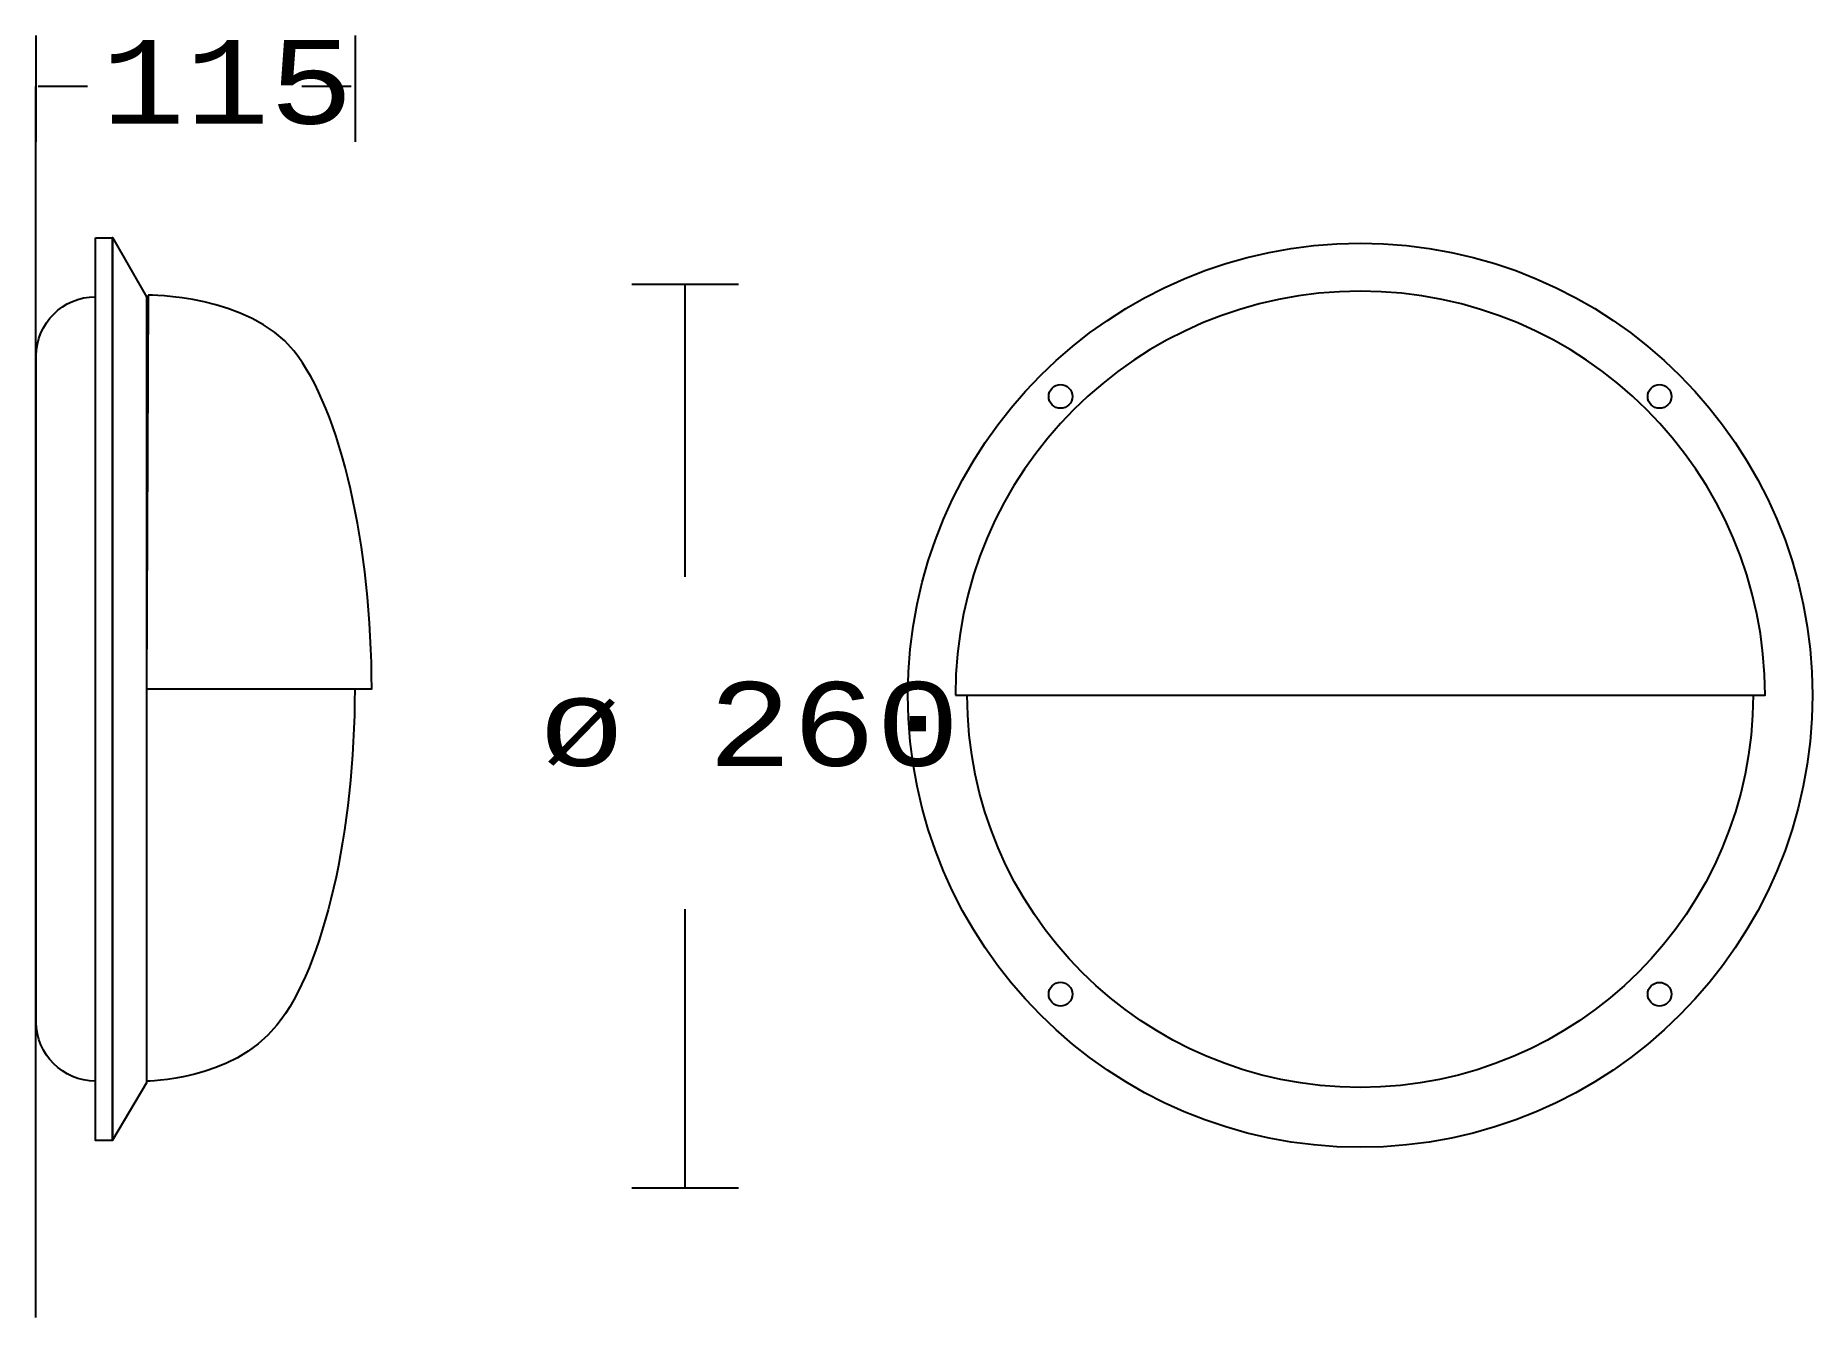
# Model space of a CAD drawing. Extents: x 30 to 228, y 0 to 143.
import ezdxf

# ---------------------------------------------------------------- set-up
doc = ezdxf.new("R2010")
doc.units = 0
doc.layers.add('LIVELLO_1', color=160, linetype='Continuous')
doc.styles.add('STD', font='txt')

# ---------------------------------------------------------------- blocks, each defined once
blk = doc.blocks.new('AI9-BLK1')
at = {"layer": 'LIVELLO_1', "color": 7}
for p, q in [((-83.78, 59.58), (-83.78, 71.41)), ((-48.25, 59.59), (-48.25, 71.41)), ((-83.87, 65.72), (-83.87, -71.34)), ((-78.09, 65.72), (-83.58, 65.72)), ((-48.73, 65.72), (-54.21, 65.72)), ((-5.63, 43.68), (-17.49, 43.68)), ((-11.56, 11.13), (-11.56, 43.68)), ((-71.53, 42.32), (-71.53, -45.02)), ((-71.53, 28.96), (-71.53, -0.6)), ((-71.53, -2.29), (-71.53, -31.47)), ((-11.56, -56.93), (-11.56, -25.86)), ((-5.63, -56.93), (-17.49, -56.93))]:
    blk.add_line(p, q, dxfattribs=at)
blk.add_lwpolyline([(-77.19, 48.9), (-75.31, 48.9), (-75.31, -51.62), (-77.19, -51.62)], close=True, dxfattribs=at)
blk.add_lwpolyline([(-71.53, -37.68), (-71.53, -45.21), (-75.3, -51.61), (-75.3, 48.91), (-71.53, 42.32), (-71.53, 34.79)], dxfattribs=at)
for centre, radius in [((63.58, -2.05), 50.34), ((30.23, 31.22), 1.32), ((96.9, 31.22), 1.32), ((30.23, -35.34), 1.32), ((96.9, -35.35), 1.32)]:
    blk.add_circle(centre, radius, dxfattribs=at)
for points, knots in [([(-77.18, -45.02), (-80.83, -45.02), (-83.78, -42.07), (-83.78, -38.44), (-83.78, -38.44), (-83.78, 35.73), (-83.78, 35.73), (-83.78, 39.37), (-80.83, 42.32), (-77.18, 42.32)], [0, 0, 0, 0, 1, 1, 1, 2, 2, 2, 3, 3, 3, 3]), ([(-71.34, 42.51), (-71.34, 42.51), (-60.13, 42.55), (-55.12, 36.3), (-49.85, 29.71), (-46.45, 14.46), (-46.45, -1.35), (-46.45, -1.35), (-71.53, -1.35), (-71.53, -1.35), (-71.53, -1.35), (-71.34, 42.51), (-71.34, 42.51)], [0, 0, 0, 0, 1, 1, 1, 2, 2, 2, 3, 3, 3, 4, 4, 4, 4]), ([(18.52, -2.04), (18.52, 22.81), (38.69, 42.94), (63.58, 42.94), (88.47, 42.94), (108.64, 22.81), (108.64, -2.04), (108.64, -2.04), (18.52, -2.04), (18.52, -2.04)], [0, 0, 0, 0, 1, 1, 1, 2, 2, 2, 3, 3, 3, 3]), ([(-48.34, -1.35), (-48.34, -17.16), (-51.73, -32.22), (-57.01, -38.81), (-62.02, -45.06), (-71.53, -45.02), (-71.53, -45.02)], [0, 0, 0, 0, 1, 1, 1, 2, 2, 2, 2]), ([(107.32, -2.04), (107.32, -26.16), (87.74, -45.72), (63.58, -45.72), (39.42, -45.72), (19.84, -26.16), (19.84, -2.04)], [0, 0, 0, 0, 1, 1, 1, 2, 2, 2, 2])]:
    blk.add_open_spline(points, degree=3, knots=knots, dxfattribs=at)
at = {"layer": 'LIVELLO_1', "color": 7, "char_height": 9.3359, "attachment_point": 1, "style": 'STD'}
for s, insert in [('\\fCourier|b0|i0;\\H9.3359;\\C7;115', (-76.56, 70.92)), ('\\fCourier|b0|i0;\\H9.3359;\\C7;ø 260', (-27.75, -0.58))]:
    blk.add_mtext(s, dxfattribs=dict(at, insert=insert))

msp = doc.modelspace()

# ---------------------------------------------------------------- block references
at = {"layer": 'LIVELLO_1', "color": 7}
msp.add_blockref('AI9-BLK1', (114.299828, 71.42906), dxfattribs=at)

doc.saveas('drawing.dxf')
